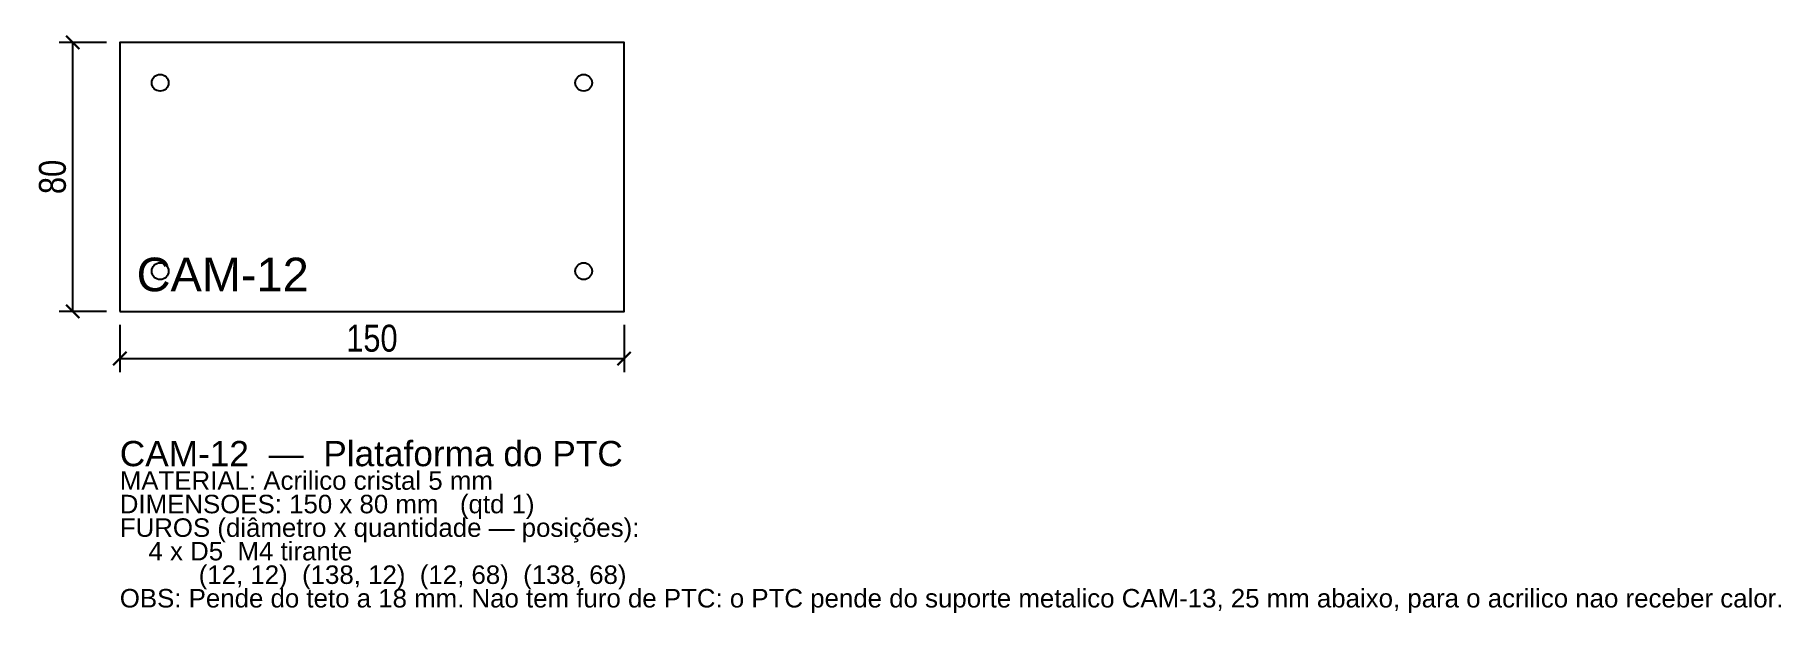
# Model space of a CAD drawing. Header units: millimetres. Extents: x -25 to 494, y -90 to 82.
import ezdxf

# ---------------------------------------------------------------- set-up
doc = ezdxf.new("R2010")
doc.units = ezdxf.units.MM
for name, color, linetype in [('CORTE', 1, 'Continuous'), ('COTA', 4, 'Continuous'), ('GRAVACAO', 3, 'Continuous'), ('TEXTO', 7, 'Continuous')]:
    doc.layers.add(name, color=color, linetype=linetype)
doc.styles.add('ARIAL', font='arial.ttf')
doc.styles.add('OpenSansCondensed-Light', font='OpenSansCondensed-Light.ttf')
doc.dimstyles.new('EZDXF', dxfattribs={"dimtxt": 8, "dimasz": 4, "dimexe": 4, "dimexo": 4, "dimgap": 2, "dimtad": 1, "dimdec": 0, "dimdsep": 46, "dimtxsty": 'OpenSansCondensed-Light', "dimblk": 'ARCHTICK', "dimcen": 2.5, "dimclrd": 4, "dimclre": 4, "dimclrt": 4, "dimazin": 3, "dimtfac": 0.5, "dimtmove": 2, "dimatfit": 3})

# ---------------------------------------------------------------- blocks, each defined once
blk = doc.blocks.new('_ARCHTICK')
at = {"color": 0, "linetype": 'BYBLOCK', "const_width": 0.15}
blk.add_lwpolyline([(-0.5, -0.5), (0.5, 0.5)], dxfattribs=at)

msp = doc.modelspace()

# ---------------------------------------------------------------- linework, layer by layer
at = {"layer": 'CORTE'}
msp.add_lwpolyline([(0, 0), (150, 0), (150, 80), (0, 80)], close=True, dxfattribs=at)
for centre in [(12, 68), (138, 68), (12, 12), (138, 12)]:
    msp.add_circle(centre, 2.5, dxfattribs=at)

# ---------------------------------------------------------------- texts
at = {"layer": 'GRAVACAO', "style": 'ARIAL'}
msp.add_text('CAM-12', height=10, dxfattribs=at).set_placement((5, 6))
at = {"layer": 'TEXTO', "style": 'ARIAL'}
for s, height, p in [('CAM-12  —  Plataforma do PTC', 7.5, (0, -46)), ('MATERIAL: Acrilico cristal 5 mm', 5.5, (0, -53)), ('DIMENSOES: 150 x 80 mm   (qtd 1)', 5.5, (0, -60)), ('FUROS (diâmetro x quantidade — posições):', 5.5, (0, -67)), ('    4 x D5  M4 tirante', 5.5, (0, -74)), ('           (12, 12)  (138, 12)  (12, 68)  (138, 68)', 5.5, (0, -81)), ('OBS: Pende do teto a 18 mm. Nao tem furo de PTC: o PTC pende do suporte metalico CAM-13, 25 mm abaixo, para o acrilico nao receber calor.', 5.5, (0, -88))]:
    msp.add_text(s, height=height, dxfattribs=at).set_placement(p)

# ---------------------------------------------------------------- dimensions: what is measured, and where the dimension line sits
at = {"layer": 'COTA'}
msp.add_linear_dim(base=(-14, 0), p1=(0, 0), p2=(0, 80), angle=90, dimstyle='EZDXF', dxfattribs=at).render()
msp.add_linear_dim(base=(0, -14), p1=(0, 0), p2=(150, 0), dimstyle='EZDXF', dxfattribs=at).render()

doc.saveas('drawing.dxf')
